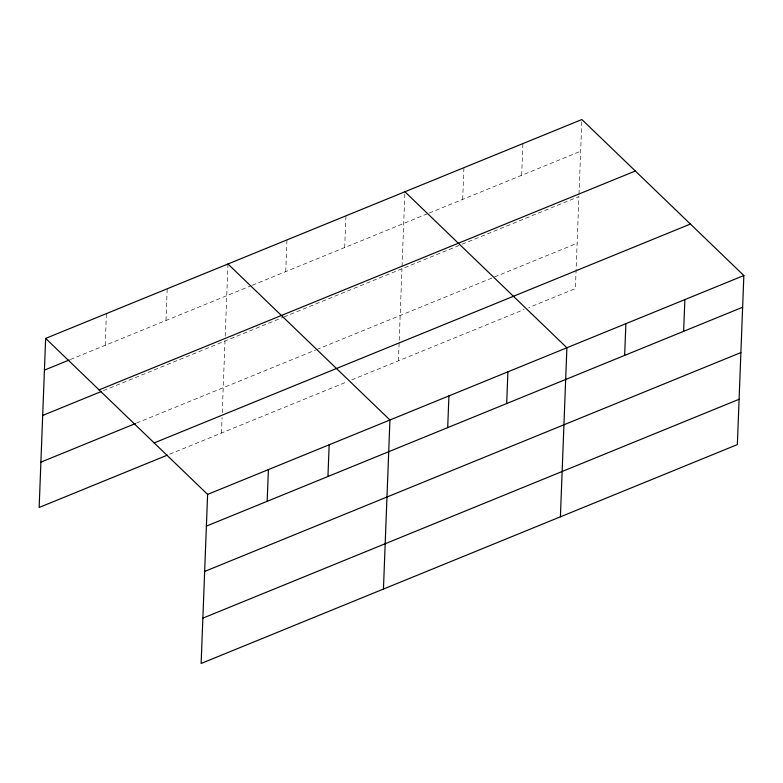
<?xml version="1.0" encoding="UTF-8"?>
<svg xmlns="http://www.w3.org/2000/svg" width="783" height="783" viewBox="0 0 783 783"><rect width="100%" height="100%" fill="white"/><g stroke="black" fill="none" stroke-linecap="round" stroke-linejoin="round"><path stroke-width="0.59" stroke-dasharray="3.92 2.94" d="M105.196 345.303L106.419 313.601M165.976 320.501L167.19 288.79M221.472 433.048L222.069 417.545M222.245 412.768L225.005 341.026M225.191 336.25L227.961 263.988M285.736 271.613L286.95 239.911M344.716 247.545L345.939 215.834M398.43 360.816L401.963 268.794M402.051 266.406L404.919 191.757M462.684 199.391L463.908 167.679M521.674 175.314L522.887 143.602M579.009 194.174L581.877 119.525M70.313 359.544L251.235 285.697M252.341 285.247L428.184 213.465M429.299 213.015L580.663 151.236M103.454 390.639L282.878 317.399M283.994 316.949L460.942 244.717M462.058 244.257L578.921 196.562L575.388 288.594L528.642 307.67M136.555 423.094L315.588 350.021M316.694 349.561L577.12 243.259M169.696 454.179L347.231 381.712M351.684 379.902L524.189 309.491"/><path stroke-width="1.17" d="M45.649 338.403L207.612 494.406L201.123 663.475L737.351 444.597L743.85 275.528L581.877 119.525L45.649 338.403L39.15 507.472L167.445 455.099M267.169 501.316L268.393 469.604M327.95 476.504L329.163 444.793M383.445 589.051L389.934 419.991L227.961 263.988M447.7 427.626L448.923 395.914M506.689 403.548L507.903 371.837M560.403 516.829L566.892 347.76L404.919 191.757M624.658 355.394L625.881 323.682M683.647 331.317L684.861 299.605M44.425 370.114L69.188 360.004M99.098 389.885L635.326 171.007M42.683 415.44L101.203 391.549M40.892 462.146L135.43 423.554M154.163 442.924L690.4 224.046M207.612 494.406L743.85 275.528M206.399 526.117L742.636 307.239M204.657 571.443L740.894 352.565M202.866 618.149L739.093 399.271"/></g></svg>
